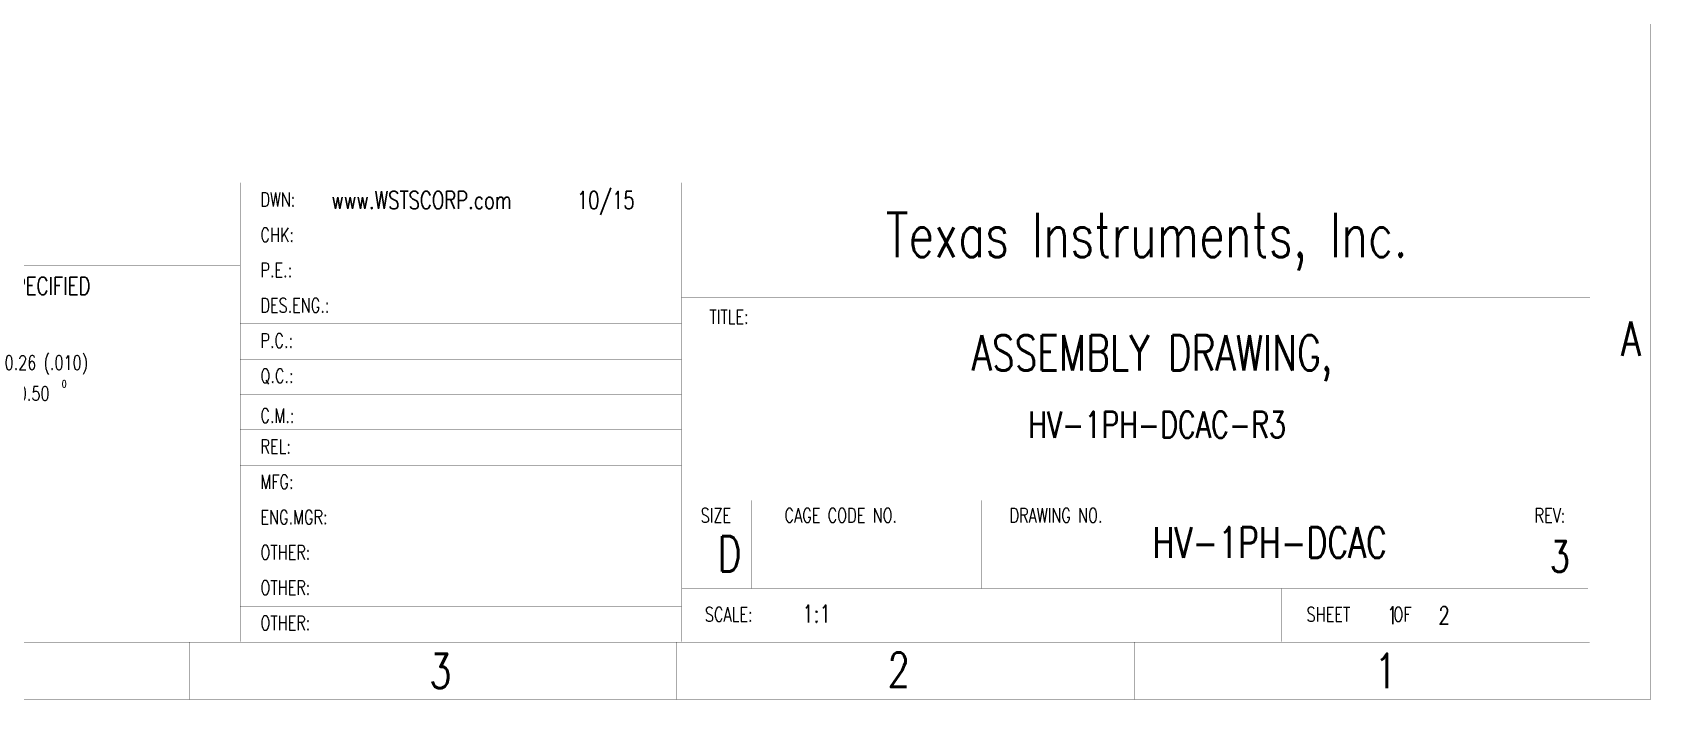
# Model space of a CAD drawing. Extents: x -4.2 to 14.8, y -3.5 to 8.8.
# Drawn here: x 6.86 to 14.76, y -3.53 to -0.27 of the extents above; entities that cross this region are included whole.
import ezdxf
from ezdxf.enums import TextEntityAlignment as Align

# ---------------------------------------------------------------- set-up
doc = ezdxf.new("R2010")
doc.units = 0
doc.layers.add('2D_LINE_01', color=1, linetype='CONTINUOUS')
doc.layers.add('TEXT_01', color=1, linetype='CONTINUOUS')
doc.styles.add('W0$0005', font='simplex', dxfattribs={"width": 0.75})

# ---------------------------------------------------------------- blocks, each defined once
blk = doc.blocks.new('SMOOTH_0$001')
at = {"const_width": 0.0005}
blk.add_lwpolyline([(-0.00025, 0, 1), (0.00025, 0, 1)], format="xyb", close=True, dxfattribs=at)
blk = doc.blocks.new('DRAWING_2911')
at = {"layer": '2D_LINE_01', "const_width": 0.001}
for points in [[(-18.3217, -0.5412), (0.6823, -0.5412), (0.6823, 11.7555), (-18.3217, 11.7555)], [(-18.0597, -0.2617), (0.3854, -0.2617), (0.3854, 11.476), (-18.0597, 11.476)]]:
    blk.add_lwpolyline(points, close=True, dxfattribs=at)
for points in [[(0.4029, 2.6448), (0.6823, 2.6448)], [(-10.5444, 1.9798), (0.3874, 1.9798)], [(-6.1975, -0.2582), (-6.1975, 1.9798)], [(-4.6449, -0.2582), (-4.6449, 1.9798)], [(-4.0424, -0.2582), (-4.0424, 1.9798)], [(-6.1975, 1.8076), (-4.0456, 1.8076)], [(-6.1975, 1.6355), (-4.0456, 1.6355)], [(-8.3925, 1.576), (-6.1975, 1.576)], [(-6.1975, 1.4633), (-4.0456, 1.4633)], [(-4.0456, 1.4203), (0.3874, 1.4203)], [(-6.1975, 1.2912), (-4.0456, 1.2912)], [(-6.1975, 1.119), (-4.0456, 1.119)], [(-6.1975, 0.9468), (-4.0456, 0.9468)], [(-6.1975, 0.7747), (-4.0456, 0.7747)], [(-6.1975, 0.6025), (-4.0456, 0.6025)], [(-6.1975, 0.4304), (-4.0456, 0.4304)], [(-4.0456, 0.4304), (0.3874, 0.4304)], [(-3.7013, 0), (-3.7013, 0.4304)], [(-2.5823, 0), (-2.5823, 0.4304)], [(0, 0), (0, 0.4304)], [(-6.1975, 0.2582), (-4.0456, 0.2582)], [(-6.1975, 0.0861), (-4.0456, 0.0861)], [(-4.0432, 0.0023), (0.3776, 0.0023)], [(-3.1849, -0.2582), (-3.1849, 0)], [(-1.119, -0.2582), (-1.119, 0)], [(-6.1975, -0.0861), (-4.0456, -0.0861)], [(-6.4442, -0.5412), (-6.4442, -0.2617)], [(-4.0687, -0.5412), (-4.0687, -0.2617)], [(-1.8329, -0.5412), (-1.8329, -0.2617)]]:
    blk.add_lwpolyline(points, dxfattribs=at)
at = {"layer": '2D_LINE_01'}
for p in [(0.4029, 2.6448), (0.6823, 2.6448), (-6.1975, 1.9798), (-4.6449, 1.9798), (-4.0424, 1.9798), (0.3874, 1.9798), (-6.1975, 1.8076), (-4.0456, 1.8076), (-6.1975, 1.6355), (-4.0456, 1.6355), (-6.1975, 1.576), (-6.1975, 1.4633), (-4.0456, 1.4633), (-4.0456, 1.4203), (0.3874, 1.4203), (-6.1975, 1.2912), (-4.0456, 1.2912), (-6.1975, 1.119), (-4.0456, 1.119), (-6.1975, 0.9468), (-4.0456, 0.9468), (-6.1975, 0.7747), (-4.0456, 0.7747), (-6.1975, 0.6025), (-4.0456, 0.6025), (-6.1975, 0.4304), (-4.0456, 0.4304), (-4.0456, 0.4304), (-3.7013, 0.4304), (-2.5823, 0.4304), (0, 0.4304), (0.3874, 0.4304), (-6.1975, 0.2582), (-4.0456, 0.2582), (-6.1975, 0.0861), (-4.0456, 0.0861), (-4.0432, 0.0023), (-3.7013, 0), (-3.1849, 0), (-2.5823, 0), (-1.119, 0), (0, 0), (0.3776, 0.0023), (-6.1975, -0.0861), (-4.0456, -0.0861), (-6.4442, -0.2617), (-6.1975, -0.2582), (-4.6449, -0.2582), (-4.0687, -0.2617), (-4.0424, -0.2582), (-3.1849, -0.2582), (-1.8329, -0.2617), (-1.119, -0.2582), (0.3854, -0.2617), (-6.4442, -0.5412), (-4.0687, -0.5412), (-1.8329, -0.5412), (0.6823, -0.5412)]:
    blk.add_blockref('SMOOTH_0$001', p, dxfattribs=at)
at = {"layer": 'TEXT_01', "style": 'W0$0005', "width": 0.75}
for s, height, p in [('DWN:', 0.06886, (-6.0983, 1.8638)), ('www.WSTSCORP.com     10/15', 0.086079, (-5.7519, 1.8522)), ('CHK:', 0.06886, (-6.0983, 1.6916)), ('P.E.:', 0.06886, (-6.0983, 1.5194)), ('UNLESS OTHERWISE SPECIFIED', 0.086077, (-8.2502, 1.4334)), ('DES.ENG.:', 0.06886, (-6.0983, 1.3473)), ('TITLE:', 0.06886, (-3.9077, 1.2912)), ('A', 0.1677, (0.5385, 1.1356)), ('P.C.:', 0.06886, (-6.0983, 1.1751)), ('0.26 (.010)', 0.068862, (-7.3464, 1.0675)), ('Q.C.:', 0.06886, (-6.0983, 1.003)), ('0.50', 0.06886, (-7.2818, 0.9169)), ('0', 0.0344, (-7.0666, 0.9815)), ('C.M.:', 0.06886, (-6.0983, 0.8093)), ('REL:', 0.06886, (-6.0983, 0.6587)), ('MFG:', 0.06886, (-6.0983, 0.4865)), ('ENG.MGR:', 0.06886, (-6.0983, 0.3144)), ('SIZE', 0.06886, (-3.9508, 0.3228)), ('CAGE CODE NO.', 0.068862, (-3.5419, 0.3228)), ('DRAWING NO.', 0.068862, (-2.4444, 0.3228)), ('REV:', 0.06886, (0.1164, 0.3228)), ('D', 0.1722, (-3.868, 0.0837)), ('OTHER:', 0.06886, (-6.0983, 0.1422)), ('3', 0.1506, (0.1917, 0.0812)), ('OTHER:', 0.06886, (-6.0983, -0.0299)), ('OTHER:', 0.06886, (-6.0983, -0.2021)), ('SCALE:', 0.06886, (-3.9304, -0.1601)), ('1:1', 0.08608, (-3.4546, -0.1658)), ('SHEET     OF', 0.068862, (-0.9954, -0.1601)), ('1    2', 0.08608, (-0.6049, -0.174)), ('2', 0.1677, (-3.0387, -0.4797)), ('3', 0.1677, (-5.2744, -0.4853)), ('1', 0.1677, (-0.6632, -0.4853))]:
    blk.add_text(s, height=height, dxfattribs=at).set_placement(p)
for s, height, p in [('Texas Instruments, Inc.', 0.215187, (-1.7748, 1.725)), ('ASSEMBLY DRAWING,', 0.172154, (-1.7497, 1.15)), ('HV-1PH-DCAC-R3', 0.129122, (-1.7248, 0.8)), ('HV-1PH-DCAC', 0.150638, (-1.1747, 0.225))]:
    blk.add_text(s, height=height, dxfattribs=at).set_placement(p, align=Align.MIDDLE_CENTER)

msp = doc.modelspace()

# ---------------------------------------------------------------- block references
msp.add_blockref('DRAWING_2911', (14.0731, -2.9862))

doc.saveas('drawing.dxf')
